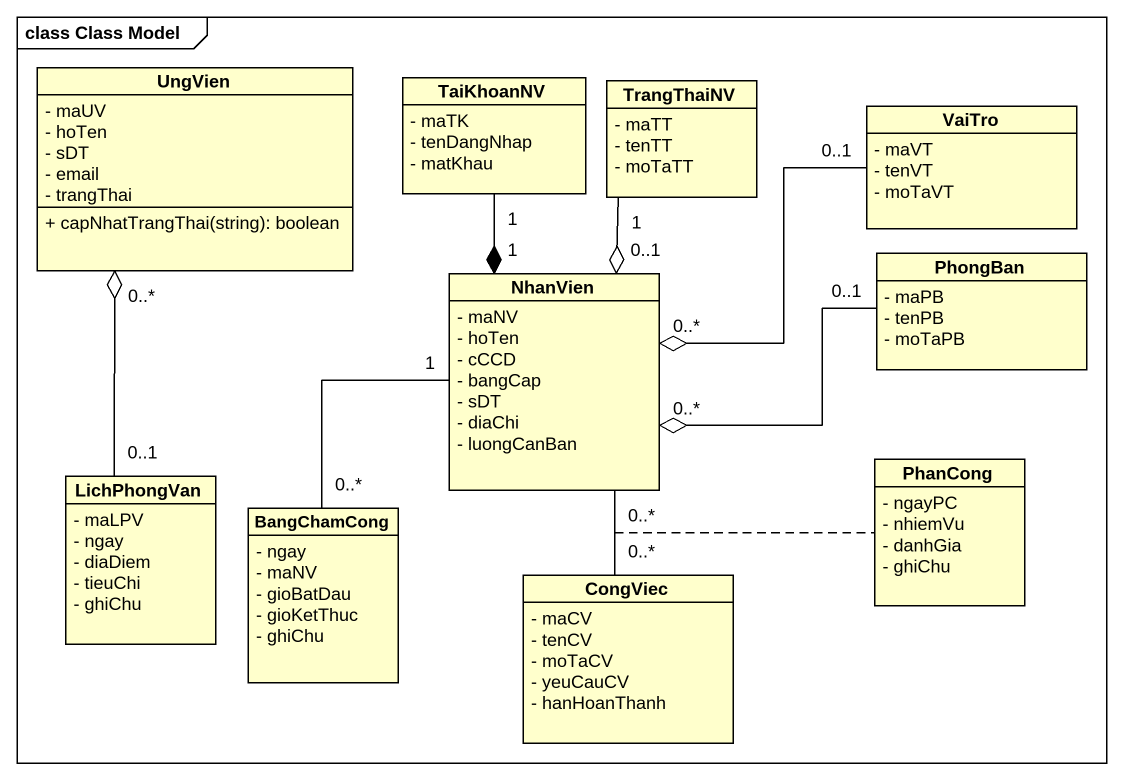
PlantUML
@startuml
mainframe class Class Model
hide circle
hide empty members
skinparam classAttributeIconSize 0
class UngVien {
  - maUV
  - hoTen
  - sDT
  - email
  - trangThai
  + capNhatTrangThai(string): boolean
}
class TaiKhoanNV {
  - maTK
  - tenDangNhap
  - matKhau
}
class TrangThaiNV {
  - maTT
  - tenTT
  - moTaTT
}
class VaiTro {
  - maVT
  - tenVT
  - moTaVT
}
class NhanVien {
  - maNV
  - hoTen
  - cCCD
  - bangCap
  - sDT
  - diaChi
  - luongCanBan
}
class PhongBan {
  - maPB
  - tenPB
  - moTaPB
}
class LichPhongVan {
  - maLPV
  - ngay
  - diaDiem
  - tieuChi
  - ghiChu
}
class PhanCong {
  - ngayPC
  - nhiemVu
  - danhGia
  - ghiChu
}
class BangChamCong {
  - ngay
  - maNV
  - gioBatDau
  - gioKetThuc
  - ghiChu
}
class CongViec {
  - maCV
  - tenCV
  - moTaCV
  - yeuCauCV
  - hanHoanThanh
}
TaiKhoanNV "1" --* "1" NhanVien
TrangThaiNV "1" --o "0..1" NhanVien
VaiTro "0..1" -left-o "0..*" NhanVien
NhanVien "1" -- "0..*" BangChamCong
NhanVien "0..*" -- "0..*" CongViec
(NhanVien, CongViec) .. PhanCong
PhongBan "0..1" -left-o "0..*" NhanVien
LichPhongVan "0..1" -up-o "0..*" UngVien
@enduml
